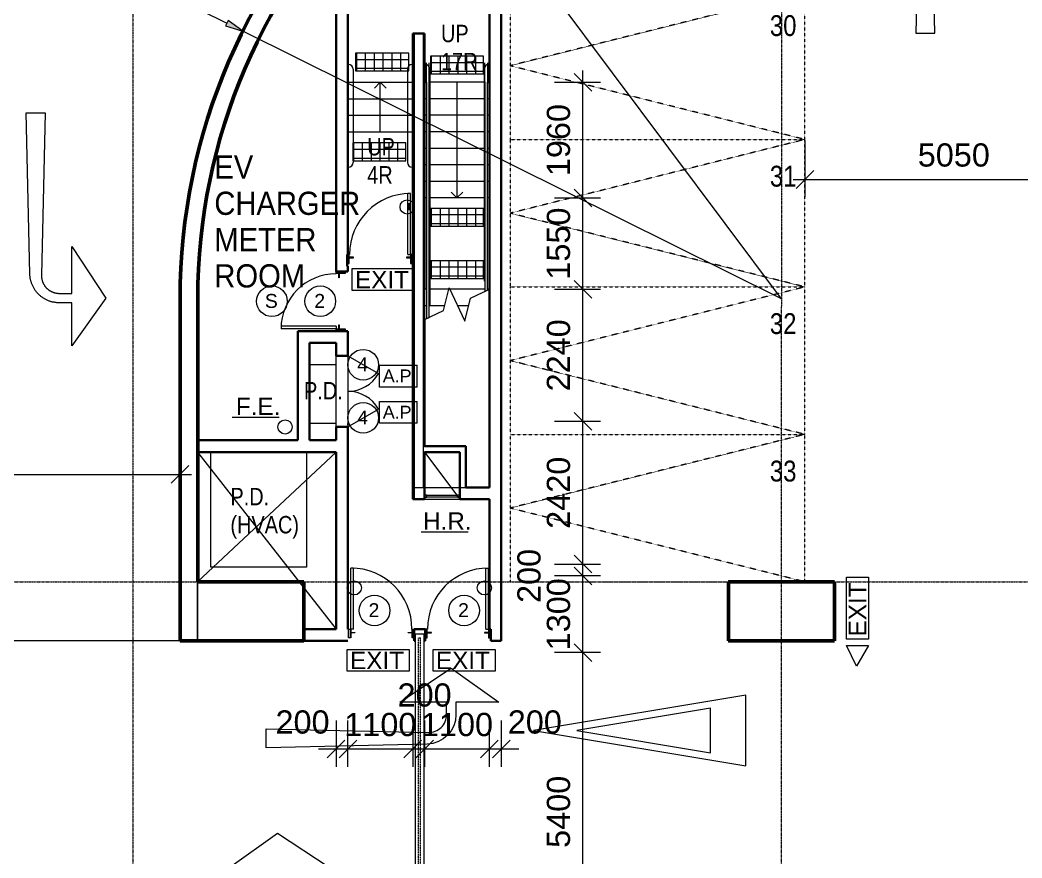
# Model space of a CAD drawing. Header units: millimetres. Extents: x -1578195 to 622687, y -255792 to 391308.
# Drawn here: x 45441 to 62432, y 158774 to 172981 of the extents above; entities that cross this region are included whole.
import ezdxf

# ---------------------------------------------------------------- set-up
doc = ezdxf.new("R2010")
doc.units = ezdxf.units.MM
for name, pattern in [('Dash', [6, 3, -3]), ('Grid Line', [21, 12, -3, 3, -3]), ('Overhead', [1.8, 1.2, -0.6])]:
    doc.linetypes.add(name, pattern=pattern)
for name, color, linetype, lineweight in [('0-1', 7, 'Continuous', 5), ('0-2', 7, 'Continuous', 18), ('A-ANNO-DIMS', 7, 'Continuous', 9), ('A-ANNO-NOTE', 7, 'Continuous', 5), ('A-ANNO-NOTE-1', 7, 'Continuous', 20), ('A-DETL', 102, 'Continuous', 5), ('A-DETL-GENF', 7, 'Continuous', 5), ('A-DOOR', 7, 'Continuous', 5), ('A-DOOR-1', 7, 'Continuous', 9), ('A-DOOR-2', 7, 'Dash', 5), ('A-DOOR-FRAM', 7, 'Continuous', 5), ('A-FLOR', 7, 'Continuous', 18), ('A-FLOR-HRAL', 7, 'Continuous', 5), ('A-GLAZ', 7, 'Continuous', 5), ('A-GLAZ-1', 7, 'Continuous', 18), ('A-WALL-3', 7, 'Continuous', 13), ('A-WALL-4', 7, 'Continuous', 35), ('A-WALL-7', 7, 'Continuous', 5), ('C-PRKG-1', 7, 'Dash', 5), ('G-ANNO-TEXT', 7, 'Continuous', 5), ('I-WALL-5', 7, 'Continuous', 30), ('I-WALL-6', 7, 'Continuous', 18), ('OAP280_C', 210, 'Continuous', 50), ('OAP280_W', 210, 'Continuous', 50), ('Q-SPCQ', 7, 'Continuous', 5), ('Q-SPCQ-HDLN', 7, 'Overhead', 5), ('S-COLS-3', 7, 'Continuous', 35), ('S-COLS-4', 7, 'Continuous', 13), ('S-GRID-1', 7, 'Grid Line', 5), ('S-STRS', 7, 'Continuous', 5), ('S-STRS-2', 7, 'Overhead', 5), ('S-STRS-MBND', 7, 'Continuous', 5)]:
    doc.layers.add(name, color=color, linetype=linetype, lineweight=lineweight)
doc.styles.add('Arial', font='arial.ttf', dxfattribs={"height": 393.413174})
doc.styles.add('Arial Narrow', font='ARIALN.TTF', dxfattribs={"height": 353.981763})
doc.styles.add('Arial Narrow_1', font='ARIALN.TTF', dxfattribs={"height": 294.984802})
doc.styles.add('Arial_1', font='arial.ttf', dxfattribs={"height": 1.475299})
doc.styles.add('Arial_3', font='arial.ttf', dxfattribs={"height": 590.11976})
doc.styles.add('Arial_5', font='arial.ttf', dxfattribs={"height": 1.081886})
doc.styles.add('Arial_7', font='arial.ttf', dxfattribs={"width": 0.9, "height": 393.413174})
doc.styles.add('Arial_9', font='arial.ttf', dxfattribs={"height": 1.18024})

# ---------------------------------------------------------------- blocks, each defined once
blk = doc.blocks.new('ARC_ANN_HR_HOSE-REEL - ARC_ANN_HR_HOSE-REEL-881492-B1_F PLAN _2 OF 2_')
at = {"layer": 'A-ANNO-NOTE-1'}
blk.add_line((-1.804, 0), (2.187, 0), dxfattribs=at)
at = {"layer": 'A-ANNO-NOTE', "insert": (0.406, 1.662), "char_height": 1.4753, "width": 4.896, "attachment_point": 2, "line_spacing_factor": 0.938532, "style": 'Arial_1'}
blk.add_mtext('H.R.', dxfattribs=at)
blk = doc.blocks.new('ARC_ANN_EXIT - ARC_ANN_EXIT-878429-B1_F PLAN _2 OF 2_')
at = {"layer": 'A-ANNO-NOTE'}
for p, q in [((-2.124, 0), (-2.124, 1.862)), ((-2.124, 1.862), (3.134, 1.862)), ((3.134, 1.862), (3.134, 0)), ((3.134, 0), (-2.124, 0))]:
    blk.add_line(p, q, dxfattribs=at)
at = {"layer": 'A-ANNO-NOTE', "insert": (0.406, 1.662), "char_height": 1.4753, "width": 5.454, "attachment_point": 2, "line_spacing_factor": 0.938532, "style": 'Arial_1'}
blk.add_mtext('EXIT', dxfattribs=at)
blk = doc.blocks.new('ARC_ANN_ACCESS PANEL - AP-910189-B1_F PLAN _2 OF 2_')
at = {"layer": 'A-ANNO-NOTE'}
for p, q in [((-1.593, -0.916), (-1.593, 0.946)), ((-1.593, 0.946), (1.606, 0.946)), ((1.606, -0.916), (1.606, 0.946)), ((1.606, -0.916), (-1.593, -0.916))]:
    blk.add_line(p, q, dxfattribs=at)
at = {"layer": 'A-ANNO-NOTE', "insert": (0.12, 0.57), "char_height": 1.0819, "width": 3.40549, "attachment_point": 2, "line_spacing_factor": 0.938532, "style": 'Arial_5'}
blk.add_mtext('A.P.', dxfattribs=at)
blk = doc.blocks.new('ARC_ANN_FIRE-RATING_four_ - none-909737-B1_F PLAN _2 OF 2_')
at = {"layer": 'A-ANNO-NOTE'}
blk.add_circle((0, 0), 1.3, dxfattribs=at)
at = {"layer": 'A-ANNO-NOTE', "insert": (-0.05, 0.62), "char_height": 1.18, "width": 1.0944, "attachment_point": 2, "line_spacing_factor": 0.938532, "style": 'Arial_9'}
blk.add_mtext('4', dxfattribs=at)
blk = doc.blocks.new('ARC_ANN_FIRE-RATING_two_ - top left-911400-B1_F PLAN _2 OF 2_')
at = {"layer": 'A-ANNO-NOTE'}
for centre, radius in [((-1.718, 1.92), 0.6), ((0, 0), 1.3)]:
    blk.add_circle(centre, radius, dxfattribs=at)
at = {"layer": 'A-ANNO-NOTE', "insert": (-0.05, 0.62), "char_height": 1.18, "width": 1.0944, "attachment_point": 2, "line_spacing_factor": 0.938532, "style": 'Arial_9'}
blk.add_mtext('2', dxfattribs=at)
blk = doc.blocks.new('ARC_ANN_FIRE-RATING_two_ - top right-911182-B1_F PLAN _2 OF 2_')
at = {"layer": 'A-ANNO-NOTE'}
for centre, radius in [((1.718, 1.92), 0.6), ((0, 0), 1.3)]:
    blk.add_circle(centre, radius, dxfattribs=at)
at = {"layer": 'A-ANNO-NOTE', "insert": (-0.05, 0.62), "char_height": 1.18, "width": 1.0944, "attachment_point": 2, "line_spacing_factor": 0.938532, "style": 'Arial_9'}
blk.add_mtext('2', dxfattribs=at)
blk = doc.blocks.new('ARC_ANN_FIRE-RATING_two_ - none-909955-B1_F PLAN _2 OF 2_')
at = {"layer": 'A-ANNO-NOTE'}
blk.add_circle((0, 0), 1.3, dxfattribs=at)
at = {"layer": 'A-ANNO-NOTE', "insert": (-0.05, 0.62), "char_height": 1.18, "width": 1.0944, "attachment_point": 2, "line_spacing_factor": 0.938532, "style": 'Arial_9'}
blk.add_mtext('2', dxfattribs=at)
blk = doc.blocks.new('ARC_ANN_FE_FIRE-EXTINGUISHER - 4-883778-B1_F PLAN _2 OF 2_')
at = {"layer": 'A-ANNO-NOTE'}
blk.add_circle((2.685, -0.821), 0.6, dxfattribs=at)
at = {"layer": 'A-ANNO-NOTE-1'}
blk.add_line((-1.804, 0), (2.187, 0), dxfattribs=at)
at = {"layer": 'A-ANNO-NOTE', "insert": (0.406, 1.662), "char_height": 1.4753, "width": 4.5, "attachment_point": 2, "line_spacing_factor": 0.938532, "style": 'Arial_1'}
blk.add_mtext('F.E.', dxfattribs=at)
blk = doc.blocks.new('ARC_ANN_SMOKE SEAL_HOLD OPEN DOOR_ - none-5827350-B1_F PLAN _2 OF 2_')
at = {"layer": 'A-ANNO-NOTE'}
blk.add_circle((0, 0), 1.3, dxfattribs=at)
at = {"layer": 'A-ANNO-NOTE', "insert": (-0.05, 0.62), "char_height": 1.18, "width": 1.3104, "attachment_point": 2, "line_spacing_factor": 0.938532, "style": 'Arial_9'}
blk.add_mtext('S', dxfattribs=at)
blk = doc.blocks.new('ARC_ANN_FIRE-RATING_two_ - vision panel only-925927-B1_F PLAN _2 OF 2_')
at = {"layer": 'A-ANNO-NOTE'}
blk.add_circle((1.718, 1.92), 0.6, dxfattribs=at)
blk = doc.blocks.new('ARC_PAR_Car - Car_2500x5000mm-V27-B1_F PLAN _2 OF 2_')
at = {"layer": 'C-PRKG-1'}
for p, q in [((0, 0), (0, -5000)), ((0, -5000), (1250, 0)), ((2500, 0), (0, 0)), ((2500, -5000), (1250, 0)), ((2500, -3575), (2500, -5000)), ((0, -5000), (2500, -5000))]:
    blk.add_line(p, q, dxfattribs=at)
blk = doc.blocks.new('ARC_PAR_Car - Car_2500x5000mm-V8-B1_F PLAN _2 OF 2_')
at = {"layer": 'C-PRKG-1'}
for p, q in [((0, 0), (0, -5000)), ((0, -5000), (1250, 0)), ((2500, 0), (0, 0)), ((2500, -5000), (1250, 0)), ((2500, 0), (2500, -5000)), ((0, -5000), (2500, -5000))]:
    blk.add_line(p, q, dxfattribs=at)
blk = doc.blocks.new('ARC_PAR_Car - Car_2500x5000mm-V28-B1_F PLAN _2 OF 2_')
at = {"layer": 'C-PRKG-1'}
for p, q in [((0, 0), (0, -3700)), ((0, -5000), (1250, 0)), ((2500, 0), (0, 0)), ((2500, -5000), (1250, 0)), ((2500, 0), (2500, -5000)), ((0, -5000), (2500, -5000))]:
    blk.add_line(p, q, dxfattribs=at)
blk = doc.blocks.new('ARC_DOOR_M40_SINGLE_METAL - 900x2100mm-33263898-B1_F PLAN _2 OF 2_')
at = {"layer": 'A-DOOR'}
for p, q in [((473, 1134), (517, 1134)), ((473, 100), (473, 1134)), ((517, 100), (517, 1134)), ((473, 100), (517, 100))]:
    blk.add_line(p, q, dxfattribs=at)
at = {"layer": 'A-DOOR-FRAM'}
for p, q in [((-520, 100), (-557, 100)), ((-527, -52), (-527, 100)), ((-520, 40), (-520, 100)), ((-450, 40), (-520, 40)), ((-520, -52), (-520, 33)), ((-520, 33), (-450, 33)), ((-450, 33), (-450, 40)), ((520, 40), (450, 40)), ((450, 40), (450, 33)), ((450, 33), (520, 33)), ((534, 100), (520, 100)), ((520, 100), (520, 40)), ((520, 33), (520, -52)), ((527, -52), (527, 100)), ((-557, -52), (-520, -52)), ((520, -52), (557, -52))]:
    blk.add_line(p, q, dxfattribs=at)
blk.add_arc((517, 100), 1034, 90, 180, dxfattribs=at)
blk = doc.blocks.new('ARC_TFP_FS_HR Cabinet_Side open - FS_HR_SIDE-7615963-B1_F PLAN _2 OF 2_')
at = {"layer": 'Q-SPCQ'}
blk.add_line((-300, 800), (300, 0), dxfattribs=at)
blk = doc.blocks.new('ARC_WIN_SPECIAL EQUIPMENT - 600w X 900h-28601952-B1_F PLAN _2 OF 2_')
at = {"layer": 'A-GLAZ'}
blk.add_line((260, 30), (-260, 30), dxfattribs=at)
at = {"layer": 'A-GLAZ-1'}
for p, q in [((-260, 65), (-300, 65)), ((-300, 30), (-260, 30)), ((295, 100), (-295, 100)), ((-295, 100), (-295, 65)), ((-295, 65), (295, 65)), ((-260, 30), (-260, 65)), ((300, 65), (260, 65)), ((260, 65), (260, 30)), ((260, 30), (300, 30)), ((295, 65), (295, 100))]:
    blk.add_line(p, q, dxfattribs=at)
blk = doc.blocks.new('ARC_DOOR_M41_SINGLE_METAL_WITH_VP - 900x2100mm-V33-B1_F PLAN _2 OF 2_')
at = {"layer": 'A-DOOR-1'}
for p, q in [((495, 947), (473, 947)), ((495, 867), (473, 867)), ((476, 857), (476, 957)), ((514, 957), (476, 957)), ((514, 857), (476, 857)), ((495, 857), (495, 957)), ((504, 857), (504, 957)), ((517, 947), (504, 947)), ((517, 867), (504, 867)), ((514, 857), (514, 957)), ((-520, 100), (-543, 100)), ((-520, 53), (-520, 100)), ((-450, 53), (-520, 53)), ((-520, -52), (-520, 46)), ((-520, 46), (-450, 46)), ((-450, 46), (-450, 53)), ((520, 53), (450, 53)), ((450, 53), (450, 46)), ((450, 46), (520, 46)), ((557, 100), (520, 100)), ((520, 100), (520, 53)), ((520, 46), (520, -52)), ((-557, -52), (-520, -52)), ((520, -52), (557, -52))]:
    blk.add_line(p, q, dxfattribs=at)
at = {"layer": 'A-DOOR-FRAM'}
for p, q in [((473, 100), (473, 1134)), ((517, 1134), (473, 1134)), ((517, 100), (517, 1134)), ((-527, 100), (-527, -52)), ((473, 100), (517, 100)), ((527, -52), (527, 100))]:
    blk.add_line(p, q, dxfattribs=at)
blk.add_arc((517, 100), 1034, 90, 180, dxfattribs=at)
blk = doc.blocks.new('ARC_ACCESS_PANEL_SINGLE_TIMBER_TYPE11 - 600w x 2000h-35829374-B1_F PLAN _2 OF 2_')
at = {"layer": 'A-DOOR'}
blk.add_line((425, -75), (125, -595), dxfattribs=at)
blk.add_arc((425, -75), 600, 180, 240, dxfattribs=at)
at = {"layer": 'A-DOOR-2'}
blk.add_line((417, -75), (373, -75), dxfattribs=at)
blk = doc.blocks.new('ARC_ACCESS_PANEL_SINGLE_TIMBER_TYPE11 - 600w x 2000h-35829375-B1_F PLAN _2 OF 2_')
at = {"layer": 'A-DOOR'}
blk.add_line((425, 75), (125, 595), dxfattribs=at)
blk.add_arc((425, 75), 600, 120, 180, dxfattribs=at)
at = {"layer": 'A-DOOR-2'}
blk.add_line((417, 75), (373, 75), dxfattribs=at)
blk = doc.blocks.new('ARC_DOOR_M40_SINGLE_METAL - 800x2100mm-33263917-B1_F PLAN _2 OF 2_')
at = {"layer": 'A-DOOR'}
for p, q in [((423, -100), (467, -100)), ((423, -100), (423, -1034)), ((467, -100), (467, -1034)), ((423, -1034), (467, -1034))]:
    blk.add_line(p, q, dxfattribs=at)
at = {"layer": 'A-DOOR-FRAM'}
for p, q in [((-507, 52), (-470, 52)), ((-477, 52), (-477, -100)), ((-470, 52), (-470, -46)), ((470, 52), (507, 52)), ((470, -46), (470, 52)), ((477, 52), (477, -100)), ((-470, -100), (-507, -100)), ((-470, -46), (-400, -46)), ((-470, -53), (-470, -100)), ((-400, -53), (-470, -53)), ((-400, -46), (-400, -53)), ((400, -46), (470, -46)), ((400, -53), (400, -46)), ((470, -53), (400, -53)), ((470, -100), (470, -53)), ((507, -100), (470, -100))]:
    blk.add_line(p, q, dxfattribs=at)
blk.add_arc((467, -100), 934, 180, 270, dxfattribs=at)
blk = doc.blocks.new('ARC_DOOR_M40_SINGLE_METAL - 900x2100mm-V36-B1_F PLAN _2 OF 2_')
at = {"layer": 'A-DOOR'}
for p, q in [((473, -100), (517, -100)), ((473, -100), (473, -1134)), ((517, -100), (517, -1134)), ((473, -1134), (517, -1134))]:
    blk.add_line(p, q, dxfattribs=at)
at = {"layer": 'A-DOOR-FRAM'}
for p, q in [((-557, 52), (-520, 52)), ((-527, 52), (-527, -100)), ((-520, 52), (-520, -33)), ((520, 52), (557, 52)), ((520, -33), (520, 52)), ((527, 52), (527, -100)), ((557, 52), (557, -100)), ((-520, -100), (-557, -100)), ((-520, -33), (-450, -33)), ((-520, -40), (-520, -100)), ((-450, -40), (-520, -40)), ((-450, -33), (-450, -40)), ((450, -33), (520, -33)), ((450, -40), (450, -33)), ((520, -40), (450, -40)), ((520, -100), (520, -40)), ((557, -100), (520, -100))]:
    blk.add_line(p, q, dxfattribs=at)
blk.add_arc((517, -100), 1034, 180, 270, dxfattribs=at)
blk = doc.blocks.new('ARC_FS_FIRE SHUTTER LATERAL SINGLE  - ARC_FS_FIRE SHUTTER LATERAL SINGLE -34849142-B1_F PLAN _2 OF 2_')
at = {"layer": 'Q-SPCQ'}
for p, q in [((-7150, 800), (-7150, -150)), ((-6050, 800), (-7150, 800)), ((-7140, 790), (-7140, -140)), ((-6060, 790), (-7140, 790)), ((-6060, -140), (-6060, 790)), ((-6050, -150), (-6050, 800)), ((-6750, -25), (-6750, 575)), ((-6450, 275), (-7050, 275)), ((-6210, 200), (-6210, 0)), ((-6110, 100), (-6310, 100)), ((120, 75), (-6050, 75)), ((120, 75), (120, -75)), ((-7150, -150), (-6050, -150)), ((-7140, -140), (-6060, -140)), ((120, -75), (-6050, -75))]:
    blk.add_line(p, q, dxfattribs=at)
for centre, radius in [((-6750, 275), 300), ((-6210, 100), 100)]:
    blk.add_circle(centre, radius, dxfattribs=at)
at = {"layer": 'Q-SPCQ-HDLN'}
for p, q in [((-7005, 275), (-7045, 275)), ((-6050, 20), (-6750, 20)), ((-6050, 20), (-6050, -20)), ((50, 20), (-6050, 20)), ((50, 20), (50, -20)), ((-6050, -20), (-6750, -20)), ((-6050, -20), (50, -20))]:
    blk.add_line(p, q, dxfattribs=at)
for radius in [295, 255]:
    blk.add_arc((-6750, 275), radius, 180, 270, dxfattribs=at)
blk = doc.blocks.new('Railing - 40mm Handrail-31430165-B1_F PLAN _2 OF 2_')
at = {"layer": 'A-FLOR-HRAL'}
for p, q in [((-20, 300), (-20, 0)), ((20, 0), (20, 300)), ((-19, 0), (-20, 0))]:
    blk.add_line(p, q, dxfattribs=at)
at = {"layer": 'A-FLOR-HRAL', "flags": 128}
for points in [[(-20, 343), (-20, 343), (-20, 343), (-20, 343), (-20, 343), (-20, 342), (-20, 342), (-20, 341), (-20, 341), (-20, 340), (-20, 340), (-20, 339), (-20, 338), (-20, 337), (-20, 337), (-20, 336), (-20, 335), (-20, 334), (-20, 332), (-20, 331), (-20, 330), (-20, 329), (-20, 327), (-20, 326), (-20, 325), (-20, 323), (-20, 322), (-20, 320), (-20, 319), (-20, 317), (-20, 316), (-20, 314), (-20, 312), (-20, 311), (-20, 309), (-20, 307), (-20, 306), (-20, 304), (-20, 302), (-20, 300), (-20, 300)], [(20, 300), (20, 302), (20, 303), (20, 305), (20, 307), (20, 309), (20, 310), (20, 312), (20, 314), (20, 315), (20, 317), (20, 318), (20, 320), (20, 321), (20, 323), (20, 324), (20, 326), (20, 327), (20, 328), (20, 330), (20, 331), (20, 332), (20, 333), (20, 334), (20, 335), (20, 336), (20, 337), (20, 338), (20, 339), (20, 340), (20, 340), (20, 341), (20, 341), (20, 342), (20, 342), (20, 342), (20, 343), (20, 343), (20, 343), (20, 343)]]:
    blk.add_lwpolyline(points, dxfattribs=at)
blk = doc.blocks.new('Railing - 40mm Handrail-31421132-B1_F PLAN _2 OF 2_')
at = {"layer": 'A-FLOR-HRAL'}
for p, q in [((-20, 0), (-19, 0)), ((-20, 0), (-20, -300)), ((20, -300), (20, 0))]:
    blk.add_line(p, q, dxfattribs=at)
at = {"layer": 'A-FLOR-HRAL', "flags": 128}
for points in [[(-20, -300), (-20, -302), (-20, -303), (-20, -305), (-20, -307), (-20, -309), (-20, -310), (-20, -312), (-20, -314), (-20, -315), (-20, -317), (-20, -318), (-20, -320), (-20, -321), (-20, -323), (-20, -324), (-20, -326), (-20, -327), (-20, -328), (-20, -330), (-20, -331), (-20, -332), (-20, -333), (-20, -334), (-20, -335), (-20, -336), (-20, -337), (-20, -338), (-20, -339), (-20, -340), (-20, -340), (-20, -341), (-20, -341), (-20, -342), (-20, -342), (-20, -342), (-20, -343), (-20, -343), (-20, -343), (-20, -343)], [(20, -343), (20, -343), (20, -343), (20, -343), (20, -343), (20, -342), (20, -342), (20, -341), (20, -341), (20, -340), (20, -340), (20, -339), (20, -338), (20, -337), (20, -337), (20, -336), (20, -335), (20, -334), (20, -332), (20, -331), (20, -330), (20, -329), (20, -327), (20, -326), (20, -325), (20, -323), (20, -322), (20, -320), (20, -319), (20, -317), (20, -316), (20, -314), (20, -312), (20, -311), (20, -309), (20, -307), (20, -306), (20, -304), (20, -302), (20, -300), (20, -300)]]:
    blk.add_lwpolyline(points, dxfattribs=at)
blk = doc.blocks.new('Railing - Railing-31368859-B1_F PLAN _2 OF 2_')
at = {"layer": 'A-FLOR-HRAL'}
for p, q in [((52337, 171926), (52341, 171926)), ((52337, 169966), (52337, 171926)), ((52369, 171926), (52377, 171926)), ((52377, 169966), (52377, 171926)), ((53324, 171926), (53331, 171926)), ((53324, 171926), (53324, 169966)), ((53359, 171926), (53364, 171926)), ((53364, 171926), (53364, 169966)), ((52337, 168696), (52337, 169966)), ((52377, 168696), (52377, 169966)), ((53324, 169966), (53324, 168696)), ((53364, 169966), (53364, 168696)), ((52337, 167920), (52337, 168696)), ((52377, 167939), (52377, 168696)), ((53324, 168696), (53324, 168381)), ((53364, 168696), (53364, 168399)), ((53324, 168381), (53364, 168399)), ((52337, 167920), (52377, 167939))]:
    blk.add_line(p, q, dxfattribs=at)
at = {"extrusion": (0, 0, -1), "zscale": -1, "rotation": 180}
blk.add_blockref('Railing - 40mm Handrail-31421132-B1_F PLAN _2 OF 2_', (-52355, 171914), dxfattribs=at)
at = {"extrusion": (0, 0, -1), "zscale": -1}
blk.add_blockref('Railing - 40mm Handrail-31430165-B1_F PLAN _2 OF 2_', (-53345, 171914), dxfattribs=at)
blk = doc.blocks.new('Dims-B1-FPLAN_2OF2__dwg__Oblique-5772980-B1_F PLAN _2 OF 2_')
at = {"layer": 'A-ANNO-DIMS'}
blk.add_line((-0.5, -0.5), (0.5, 0.5), dxfattribs=at)
blk = doc.blocks.new('ARC_ANN_EXIT_DIRECTIONAL_ - DIRECTION_L-5868670-B2_F PLAN _1 OF 2_')
at = {"layer": 'A-ANNO-NOTE'}
for p, q in [((-4.409, 1.02), (-2.641, 1.862)), ((-2.641, 1.862), (-2.641, 0)), ((-2.124, 0), (-2.124, 1.862)), ((-2.124, 1.862), (3.134, 1.862)), ((3.134, 1.862), (3.134, 0)), ((-2.641, 0), (-4.409, 1.02)), ((3.134, 0), (-2.124, 0))]:
    blk.add_line(p, q, dxfattribs=at)
at = {"layer": 'A-ANNO-NOTE', "insert": (0.406, 1.662), "char_height": 1.4753, "width": 5.454, "attachment_point": 2, "line_spacing_factor": 0.938532, "style": 'Arial_3'}
blk.add_mtext('EXIT', dxfattribs=at)

msp = doc.modelspace()

# ---------------------------------------------------------------- hatches: boundary and pattern name
at = {"layer": 'A-ANNO-DIMS'}
msp.add_hatch(color=256, dxfattribs=at).paths.add_polyline_path([(49216.7, 172794.5), (48970.3, 172972.8), (48925.8, 172883.2)], flags=0)
at = {"layer": 'A-DETL-GENF'}
h = msp.add_hatch(dxfattribs=at)
h.set_pattern_fill('FP_47', color=256, style=0, pattern_type=2)
h.set_pattern_definition([(270, (-67800.37, 193913.29), (150, 9e-15), []), (0, (-67800.37, 193913.29), (0, 150), [])])
h.paths.add_polyline_path([(51260.2, 172118.5), (52031.8, 172118.5), (52031.8, 172418.5), (51131.8, 172418.5), (51131.8, 172118.5)], flags=0)
h = msp.add_hatch(dxfattribs=at)
h.set_pattern_fill('FP_49', color=256, style=0, pattern_type=2)
h.set_pattern_definition([(270, (-66529.74, 193862.91), (150, 9e-15), []), (0, (-66529.74, 193862.91), (0, 150), [])])
h.paths.add_polyline_path([(52564.4, 172068.1), (53302.5, 172068.1), (53302.5, 172368.1), (52402.5, 172368.1), (52402.5, 172068.1)], flags=0)
h = msp.add_hatch(dxfattribs=at)
h.set_pattern_fill('FP_48', color=256, style=0, pattern_type=2)
h.set_pattern_definition([(270, (-67849.62, 192391.49), (150, 9e-15), []), (0, (-67849.62, 192391.49), (0, 150), [])])
h.paths.add_polyline_path([(51082.6, 170596.7), (51982.6, 170596.7), (51982.6, 170896.7), (51082.6, 170896.7)], flags=0)
h = msp.add_hatch(dxfattribs=at)
h.set_pattern_fill('FP_50', color=256, style=0, pattern_type=2)
h.set_pattern_definition([(270, (-66529.74, 191282.91), (150, 9e-15), []), (0, (-66529.74, 191282.91), (0, 150), [])])
h.paths.add_polyline_path([(52402.5, 169488.1), (53302.5, 169488.1), (53302.5, 169788.1), (52402.5, 169788.1)], flags=0)
h = msp.add_hatch(dxfattribs=at)
h.set_pattern_fill('FP_51', color=256, style=0, pattern_type=2)
h.set_pattern_definition([(270, (-66529.74, 190394.8), (150, 9e-15), []), (0, (-66529.74, 190394.8), (0, 150), [])])
h.paths.add_polyline_path([(52402.5, 168600), (53302.5, 168600), (53302.5, 168900), (52402.5, 168900)], flags=0)

# ---------------------------------------------------------------- linework, layer by layer
at = {"layer": 'A-ANNO-DIMS'}
for p, q in [((58351.4, 168256), (47152.9, 183232.2)), ((47029.6, 173881.2), (48948, 172928)), ((48970.3, 172972.8), (48925.8, 172883.2)), ((49216.7, 172794.5), (48970.3, 172972.8)), ((48925.8, 172883.2), (49216.7, 172794.5)), ((58351.3, 168255.9), (49216.7, 172794.5)), ((54987.1, 156655.9), (54987.1, 172125.9)), ((54506.1, 171925.9), (55287.1, 171925.9)), ((58751.3, 170936.8), (58751.3, 169977.4)), ((58551.3, 170277.4), (64001.3, 170277.4)), ((48151.3, 163475), (48151.3, 165577.1)), ((39451.2, 165277.1), (48351.3, 165277.1)), ((50801.2, 161101.9), (50801.2, 160321)), ((53601.2, 161101.9), (53601.2, 160320.9)), ((53901.2, 160620.9), (50501.2, 160620.9))]:
    msp.add_line(p, q, dxfattribs=at)
at = {"layer": 'A-ANNO-DIMS', "flags": 128}
for points in [[(54506.1, 169965.9), (55287.1, 169965.9)], [(54506.1, 168415.9), (55287.1, 168415.9)], [(55287.1, 166175.9), (54506.1, 166175.9)], [(54506.1, 163755.9), (55287.1, 163755.9)], [(55287.1, 163555.9), (54506.1, 163555.9)], [(55287.1, 162255.9), (54506.1, 162255.9)], [(51001.2, 160320.9), (51001.2, 161101.9)], [(52101.2, 161101.9), (52101.2, 160320.9)], [(52301.2, 161101.9), (52301.2, 160320.9)], [(53401.2, 160320.9), (53401.2, 161101.9)], [(51301.2, 160620.9), (50701.2, 160620.9)], [(52401.2, 160620.9), (51801.2, 160620.9)]]:
    msp.add_lwpolyline(points, dxfattribs=at)
at = {"layer": 'A-DETL'}
for p, q in [((52031.8, 172418.5), (51131.8, 172418.5)), ((51131.8, 172418.5), (51131.8, 172118.5)), ((52031.8, 172118.5), (52031.8, 172418.5)), ((53302.5, 172368.1), (52402.5, 172368.1)), ((52402.5, 172368.1), (52402.5, 172068.1)), ((53302.5, 172068.1), (53302.5, 172368.1)), ((51090.4, 172146.2), (51090.4, 170566.2)), ((51131.8, 172118.5), (52031.8, 172118.5)), ((52010.4, 172146.2), (52010.4, 170566.2)), ((52390.4, 172146.2), (52390.4, 168136.2)), ((53310.4, 172146.2), (53310.4, 168556.2)), ((52402.5, 172068.1), (53302.5, 172068.1)), ((51550.4, 171926.2), (51451.4, 171827.2)), ((51550.4, 171086.2), (51550.4, 171926.2)), ((51550.4, 171926.2), (51649.4, 171827.2)), ((52850.4, 171926.2), (52850.4, 169966.2)), ((45545.8, 171406.7), (45865.8, 171406.7)), ((45607.2, 168675.5), (45545.8, 171406.7)), ((45865.8, 171406.7), (45805.3, 168653.4)), ((51982.6, 170896.7), (51082.6, 170896.7)), ((51082.6, 170896.7), (51082.6, 170596.7)), ((51982.6, 170596.7), (51982.6, 170896.7)), ((51082.6, 170596.7), (51982.6, 170596.7)), ((52850.4, 169966.2), (52751.4, 170065.2)), ((52850.4, 169966.2), (52949.4, 170065.2)), ((53302.5, 169788.1), (52402.5, 169788.1)), ((52402.5, 169788.1), (52402.5, 169488.1)), ((53302.5, 169488.1), (53302.5, 169788.1)), ((52402.5, 169488.1), (53302.5, 169488.1)), ((46318.9, 168346.8), (46318.9, 169139.2)), ((46318.9, 169139.2), (46894.1, 168267)), ((53302.5, 168900), (52402.5, 168900)), ((52402.5, 168900), (52402.5, 168600)), ((53302.5, 168600), (53302.5, 168900)), ((45607.6, 168664.5), (45607.2, 168675.5)), ((45608.2, 168653.5), (45607.6, 168664.5)), ((45609.1, 168642.3), (45608.2, 168653.5)), ((45610.2, 168631.1), (45609.1, 168642.3)), ((45611.6, 168619.9), (45610.2, 168631.1)), ((45613.2, 168608.6), (45611.6, 168619.9)), ((45615.2, 168597.2), (45613.2, 168608.6)), ((45617.4, 168585.8), (45615.2, 168597.2)), ((45619.9, 168574.4), (45617.4, 168585.8)), ((45622.6, 168562.9), (45619.9, 168574.4)), ((45625.7, 168551.5), (45622.6, 168562.9)), ((45629.1, 168540.1), (45625.7, 168551.5)), ((45805.3, 168653.4), (45805.2, 168646.1)), ((45805.2, 168646.1), (45805.3, 168638.8)), ((45805.3, 168638.8), (45805.6, 168631.5)), ((45805.6, 168631.5), (45806.1, 168624.1)), ((45806.1, 168624.1), (45806.7, 168616.7)), ((45806.7, 168616.7), (45807.6, 168609.3)), ((45807.6, 168609.3), (45808.6, 168601.9)), ((45808.6, 168601.9), (45809.8, 168594.6)), ((45809.8, 168594.6), (45811.2, 168587.2)), ((45811.2, 168587.2), (45812.8, 168579.8)), ((45812.8, 168579.8), (45814.6, 168572.5)), ((45814.6, 168572.5), (45816.5, 168565.2)), ((45816.5, 168565.2), (45818.7, 168558)), ((45818.7, 168558), (45821, 168550.8)), ((45821, 168550.8), (45823.5, 168543.7)), ((52402.5, 168600), (53302.5, 168600)), ((45632.7, 168528.6), (45629.1, 168540.1)), ((45636.7, 168517.2), (45632.7, 168528.6)), ((45640.9, 168505.9), (45636.7, 168517.2)), ((45645.5, 168494.5), (45640.9, 168505.9)), ((45650.3, 168483.3), (45645.5, 168494.5)), ((45655.5, 168472.1), (45650.3, 168483.3)), ((45660.9, 168461), (45655.5, 168472.1)), ((45666.7, 168450), (45660.9, 168461)), ((45672.7, 168439.1), (45666.7, 168450)), ((45679.1, 168428.3), (45672.7, 168439.1)), ((45685.7, 168417.6), (45679.1, 168428.3)), ((45692.6, 168407.1), (45685.7, 168417.6)), ((45699.8, 168396.7), (45692.6, 168407.1)), ((45707.3, 168386.5), (45699.8, 168396.7)), ((45715, 168376.4), (45707.3, 168386.5)), ((45823.5, 168543.7), (45826.2, 168536.6)), ((45826.2, 168536.6), (45829.1, 168529.6)), ((45829.1, 168529.6), (45832.1, 168522.7)), ((45832.1, 168522.7), (45835.3, 168515.8)), ((45835.3, 168515.8), (45838.7, 168509.1)), ((45838.7, 168509.1), (45842.3, 168502.4)), ((45842.3, 168502.4), (45846, 168495.8)), ((45846, 168495.8), (45849.8, 168489.4)), ((45849.8, 168489.4), (45853.8, 168483.1)), ((45853.8, 168483.1), (45858, 168476.8)), ((45858, 168476.8), (45862.3, 168470.8)), ((45862.3, 168470.8), (45866.7, 168464.8)), ((45866.7, 168464.8), (45871.3, 168458.9)), ((45871.3, 168458.9), (45876, 168453.2)), ((45876, 168453.2), (45880.8, 168447.7)), ((45880.8, 168447.7), (45885.7, 168442.3)), ((45885.7, 168442.3), (45890.8, 168437)), ((45890.8, 168437), (45895.9, 168431.8)), ((45895.9, 168431.8), (45901.2, 168426.8)), ((45901.2, 168426.8), (45906.7, 168421.9)), ((45906.7, 168421.9), (45912.3, 168417.1)), ((45912.3, 168417.1), (45918, 168412.4)), ((45918, 168412.4), (45923.9, 168407.8)), ((45923.9, 168407.8), (45929.9, 168403.4)), ((45929.9, 168403.4), (45936, 168399.1)), ((45936, 168399.1), (45942.3, 168394.9)), ((45942.3, 168394.9), (45948.6, 168390.9)), ((45948.6, 168390.9), (45955.1, 168387.1)), ((45955.1, 168387.1), (45961.7, 168383.4)), ((45961.7, 168383.4), (45968.4, 168379.8)), ((45968.4, 168379.8), (45975.1, 168376.5)), ((45723, 168366.6), (45715, 168376.4)), ((45731.3, 168356.9), (45723, 168366.6)), ((45739.8, 168347.5), (45731.3, 168356.9)), ((45748.6, 168338.2), (45739.8, 168347.5)), ((45757.6, 168329.2), (45748.6, 168338.2)), ((45766.8, 168320.4), (45757.6, 168329.2)), ((45776.2, 168311.9), (45766.8, 168320.4)), ((45785.9, 168303.6), (45776.2, 168311.9)), ((45795.7, 168295.5), (45785.9, 168303.6)), ((45805.7, 168287.8), (45795.7, 168295.5)), ((45816, 168280.2), (45805.7, 168287.8)), ((45826.3, 168273), (45816, 168280.2)), ((45836.9, 168266.1), (45826.3, 168273)), ((45847.6, 168259.4), (45836.9, 168266.1)), ((45858.4, 168253), (45847.6, 168259.4)), ((45869.3, 168246.9), (45858.4, 168253)), ((45880.3, 168241.1), (45869.3, 168246.9)), ((45891.5, 168235.6), (45880.3, 168241.1)), ((45902.7, 168230.4), (45891.5, 168235.6)), ((45914, 168225.5), (45902.7, 168230.4)), ((45925.4, 168220.9), (45914, 168225.5)), ((45936.8, 168216.6), (45925.4, 168220.9)), ((45948.3, 168212.7), (45936.8, 168216.6)), ((45959.8, 168209), (45948.3, 168212.7)), ((45975.1, 168376.5), (45982, 168373.3)), ((45982, 168373.3), (45988.9, 168370.3)), ((45988.9, 168370.3), (45995.9, 168367.4)), ((45995.9, 168367.4), (46003, 168364.7)), ((46003, 168364.7), (46010.2, 168362.3)), ((46010.2, 168362.3), (46017.4, 168360)), ((46017.4, 168360), (46024.6, 168357.8)), ((46024.6, 168357.8), (46031.9, 168355.9)), ((46031.9, 168355.9), (46039.2, 168354.2)), ((46039.2, 168354.2), (46046.5, 168352.6)), ((46046.5, 168352.6), (46053.9, 168351.2)), ((46053.9, 168351.2), (46061.2, 168350)), ((46061.2, 168350), (46068.6, 168349)), ((46068.6, 168349), (46076, 168348.2)), ((46076, 168348.2), (46083.3, 168347.6)), ((46083.3, 168347.6), (46090.7, 168347.1)), ((46090.7, 168347.1), (46098, 168346.9)), ((46098, 168346.9), (46105.3, 168346.8)), ((46105.3, 168346.8), (46318.9, 168346.8)), ((46894.1, 168267), (46319.1, 167458)), ((45971.3, 168205.6), (45959.8, 168209)), ((45982.8, 168202.5), (45971.3, 168205.6)), ((45994.3, 168199.7), (45982.8, 168202.5)), ((46005.8, 168197.1), (45994.3, 168199.7)), ((46017.3, 168194.9), (46005.8, 168197.1)), ((46028.7, 168193), (46017.3, 168194.9)), ((46040.1, 168191.3), (46028.7, 168193)), ((46051.5, 168189.9), (46040.1, 168191.3)), ((46062.8, 168188.8), (46051.5, 168189.9)), ((46074, 168187.9), (46062.8, 168188.8)), ((46085.1, 168187.3), (46074, 168187.9)), ((46096.2, 168186.9), (46085.1, 168187.3)), ((46107.2, 168186.8), (46096.2, 168186.9)), ((46319.1, 168186.8), (46107.2, 168186.8)), ((46319.1, 167458), (46319.1, 168186.8)), ((48451.2, 163455.9), (50801.2, 165655.9)), ((48451.2, 165655.9), (50801.2, 162655.9)), ((48151.2, 162455.9), (39654, 162455.9))]:
    msp.add_line(p, q, dxfattribs=at)
for points in [[(50179.5, 180492.4, 0.2416732), (43831.2, 168125.4), (43831.2, 162455.9)], [(60634.7, 172761.2), (60954.7, 172761.2), (60893.6, 175514.5, -0.4207693), (61193.5, 175821.2), (61407.1, 175821.2), (61407.1, 175028.8), (61982.3, 175901.2), (61407.1, 176710), (61407.1, 175981.2), (61195.4, 175981.2, 0.4077774), (60695.5, 175492.4), (60634.7, 172761.2)], [(52948.3, 157841.3), (52948.3, 158161.3), (50195, 158100.2, -0.4207693), (49888.3, 158400.1), (49888.3, 158613.7), (50680.7, 158613.7), (49808.3, 159188.9), (48999.5, 158613.7), (49728.3, 158613.7), (49728.3, 158402, 0.4077774), (50217.1, 157902.1), (52948.3, 157841.3)]]:
    msp.add_lwpolyline(points, format="xyb", dxfattribs=at)
at = {"layer": 'A-DETL', "extrusion": (0, 0, -1)}
msp.add_lwpolyline([(-49613, 160643.2), (-49613, 160963.2), (-52366.3, 160902, -0.4207693), (-52673, 161202), (-52673, 161415.6), (-51880.6, 161415.6), (-52753, 161990.8), (-53561.8, 161415.6), (-52833, 161415.6), (-52833, 161203.8, 0.4077774), (-52344.2, 160704), (-49613, 160643.2)], format="xyb", dxfattribs=at)
at = {"layer": 'A-DETL', "extrusion": (-2.28507e-17, -1.97019e-22, -1)}
for points in [[(-57751.1, 160335.2), (-57751.1, 161535.2), (-54151.1, 160935.2), (-57751.1, 160335.2)], [(-57151.1, 160557.2), (-57151.1, 161313.2), (-54881.1, 160935.2), (-57151.1, 160557.2)]]:
    msp.add_lwpolyline(points, dxfattribs=at)
at = {"layer": 'A-DETL'}
for centre, start, end in [((51010.4, 172146.2), 0, 90), ((52090.4, 172146.2), 90, 180), ((52310.4, 172146.2), 0, 90), ((53390.4, 172146.2), 90, 180), ((51010.4, 170566.2), 270, 0), ((52090.4, 170566.2), 180, 270)]:
    msp.add_arc(centre, 80, start, end, dxfattribs=at)
at = {"layer": 'A-FLOR'}
for p, q in [((50351.3, 167141.1), (50796.5, 167141.1)), ((50796.5, 167141.1), (50796.5, 166140.8)), ((50796.5, 166140.8), (50351.2, 166140.8)), ((48675.4, 163705.9), (48675.4, 165655.9)), ((50298.7, 165655.9), (50298.6, 163705.9)), ((50298.6, 163705.9), (48675.4, 163705.9))]:
    msp.add_line(p, q, dxfattribs=at)
at = {"layer": 'A-WALL-3'}
msp.add_line((48451.2, 162455.9), (48451.2, 163455.9), dxfattribs=at)
at = {"layer": 'A-WALL-4'}
for p, q in [((48151.2, 162455.9), (48151.3, 168257)), ((48451.2, 163455.9), (48451.3, 168257)), ((48151.2, 162455.9), (48451.2, 162455.9))]:
    msp.add_line(p, q, dxfattribs=at)
for radius, start, end in [(19000, 113.14269, 179.99968), (18700, 122.41472, 179.9997), (10200, 133.64011, 179.9997), (9900, 133.64011, 179.9997)]:
    msp.add_arc((58351.3, 168257), radius, start, end, dxfattribs=at)
at = {"layer": 'A-WALL-7'}
for p, q in [((52113.7, 164855.9), (52113.8, 172755.9)), ((52126.3, 172755.9), (52126.2, 164855.9)), ((52276.3, 172755.9), (52276.2, 165055.9)), ((52288.8, 172755.9), (52288.7, 165755.9)), ((52276.2, 165755.9), (52288.7, 165755.9)), ((52288.7, 165755.9), (52301.2, 165755.9)), ((52276.2, 165655.9), (52288.7, 165655.9)), ((52288.7, 165655.9), (52288.7, 165055.9)), ((52288.7, 165655.9), (52301.2, 165655.9)), ((52126.2, 165055.9), (52288.7, 165055.9)), ((52288.7, 165055.9), (52301.2, 165055.9)), ((52901.2, 165055.9), (53001.2, 165055.9))]:
    msp.add_line(p, q, dxfattribs=at)
at = {"layer": 'I-WALL-5'}
for p, q in [((50801.3, 174020.9), (50801.3, 168719.9)), ((51001.3, 169005.9), (51001.3, 173820.9)), ((53401.3, 173555.9), (53401.2, 165055.9)), ((53601.2, 162455.9), (53601.3, 173555.9)), ((52101.3, 172755.9), (52101.2, 164855.9)), ((52301.3, 172755.9), (52101.3, 172755.9)), ((52301.3, 168415.9), (52301.3, 172755.9)), ((50987.3, 168805.9), (50987.3, 169005.9)), ((50987.3, 169005.9), (51001.3, 169005.9)), ((50801.3, 168719.9), (51001.3, 168719.9)), ((51001.3, 168805.9), (50987.3, 168805.9)), ((51001.3, 168719.9), (51001.3, 168805.9)), ((52301.2, 165755.9), (52301.3, 167903)), ((50151.3, 167705.9), (50151.2, 165855.9)), ((51001.3, 167705.9), (50151.3, 167705.9)), ((51001.3, 167285.9), (51001.3, 167705.9)), ((50351.2, 165855.9), (50351.3, 167505.9)), ((50351.3, 167505.9), (50801.3, 167505.9)), ((50801.3, 167505.9), (50801.3, 167285.9)), ((50801.3, 167285.9), (51001.3, 167285.9)), ((51001.2, 166085.9), (50801.2, 166085.9)), ((50801.2, 166085.9), (50801.2, 165855.9)), ((51001.2, 162655.9), (51001.2, 166085.9)), ((50151.2, 165855.9), (48451.2, 165855.9)), ((48451.2, 165855.9), (48451.2, 165655.9)), ((50801.2, 165855.9), (50351.2, 165855.9)), ((53001.2, 165755.9), (52301.2, 165755.9)), ((53001.2, 165055.9), (53001.2, 165755.9)), ((48451.2, 165655.9), (50801.2, 165655.9)), ((50801.2, 165655.9), (50801.2, 162655.9)), ((52301.2, 164855.9), (52301.2, 165655.9)), ((52301.2, 165655.9), (52901.2, 165655.9)), ((52901.2, 165655.9), (52901.2, 164855.9)), ((53401.2, 165055.9), (53001.2, 165055.9)), ((52101.2, 164855.9), (52113.7, 164855.9)), ((52113.7, 164855.9), (52301.2, 164855.9)), ((52901.2, 164855.9), (53401.2, 164855.9)), ((53401.2, 164855.9), (53401.2, 162655.9)), ((50801.2, 162655.9), (50251.2, 162655.9)), ((50251.2, 162655.9), (50251.2, 162455.9)), ((52310.2, 162655.9), (52127.2, 162655.9)), ((52127.2, 162655.9), (52127.2, 162455.9)), ((52310.2, 162455.9), (52310.2, 162655.9)), ((53401.2, 162655.9), (53424.2, 162655.9)), ((53424.2, 162655.9), (53424.2, 162455.9)), ((50251.2, 162455.9), (50801.2, 162455.9)), ((50801.2, 162455.9), (51001.2, 162455.9)), ((52127.2, 162455.9), (52139.2, 162455.9)), ((52289.2, 162455.9), (52310.2, 162455.9)), ((53424.2, 162455.9), (53601.2, 162455.9))]:
    msp.add_line(p, q, dxfattribs=at)
at = {"layer": 'I-WALL-6'}
for p, q in [((50801.2, 166085.9), (50801.3, 167285.9)), ((51001.3, 167285.9), (51001.2, 166085.9)), ((52301.2, 165055.9), (52901.2, 165055.9)), ((52306.2, 164855.9), (52301.2, 164855.9)), ((52901.2, 164855.9), (52896.2, 164855.9))]:
    msp.add_line(p, q, dxfattribs=at)
at = {"layer": 'OAP280_C'}
for p, q in [((50254, 163456), (48454, 163456)), ((50254, 162456), (50254, 163456)), ((59254, 163456), (57454, 163456)), ((57454, 163456), (57454, 162456)), ((59254, 162456), (59254, 163456)), ((48454, 162456), (50254, 162456)), ((57454, 162456), (59254, 162456))]:
    msp.add_line(p, q, dxfattribs=at)
at = {"layer": 'OAP280_W'}
for p, q in [((48154, 168257.1), (48154, 162456)), ((48454, 163456), (48454, 168257.1)), ((48154, 162456), (48454, 162456))]:
    msp.add_line(p, q, dxfattribs=at)
for radius, start, end in [(19000, 113.14299, 180.00002), (18700, 113.01843, 180.00002), (10200, 133.64041, 180), (9900, 133.64041, 180)]:
    msp.add_arc((58354, 168257.1), radius, start, end, dxfattribs=at)
at = {"layer": 'S-COLS-3'}
for p, q in [((50251.2, 163455.9), (48451.2, 163455.9)), ((50251.2, 162455.9), (50251.2, 163455.9)), ((59251.2, 163455.9), (57451.2, 163455.9)), ((57451.2, 163455.9), (57451.2, 162455.9)), ((59251.2, 162455.9), (59251.2, 163455.9)), ((48451.2, 162455.9), (50251.2, 162455.9)), ((57451.2, 162455.9), (59251.2, 162455.9))]:
    msp.add_line(p, q, dxfattribs=at)
at = {"layer": 'S-COLS-4'}
msp.add_line((48451.2, 163455.9), (48451.2, 162455.9), dxfattribs=at)
at = {"layer": 'S-GRID-1'}
for p, q in [((47351.5, 210672.6), (47351.1, 140117.7)), ((58351.5, 210672.6), (58351.1, 140117.7)), ((-10508.1, 163456.2), (128177.4, 163455.5))]:
    msp.add_line(p, q, dxfattribs=at)
at = {"layer": 'S-STRS'}
for p, q in [((51001.3, 171925.9), (52101.3, 171925.9)), ((52336.3, 171925.9), (52301.3, 171925.9)), ((53324.8, 171925.9), (52377.8, 171925.9)), ((53401.3, 171925.9), (53366.3, 171925.9)), ((51001.3, 171645.9), (52101.3, 171645.9)), ((52337.8, 171645.9), (52301.3, 171645.9)), ((53324.8, 171645.9), (52377.8, 171645.9)), ((53401.3, 171645.9), (53364.8, 171645.9)), ((51001.3, 171365.9), (52101.3, 171365.9)), ((52337.8, 171365.9), (52301.3, 171365.9)), ((53324.8, 171365.9), (52377.8, 171365.9)), ((53401.3, 171365.9), (53364.8, 171365.9)), ((51001.3, 171085.9), (52101.3, 171085.9)), ((52337.8, 171085.9), (52301.3, 171085.9)), ((53324.8, 171085.9), (52377.8, 171085.9)), ((53401.3, 171085.9), (53364.8, 171085.9)), ((52337.8, 170805.9), (52301.3, 170805.9)), ((53324.8, 170805.9), (52377.8, 170805.9)), ((53401.3, 170805.9), (53364.8, 170805.9)), ((52337.8, 170525.9), (52301.3, 170525.9)), ((53324.8, 170525.9), (52377.8, 170525.9)), ((53401.3, 170525.9), (53364.8, 170525.9)), ((52337.8, 170245.9), (52301.3, 170245.9)), ((53324.8, 170245.9), (52377.8, 170245.9)), ((53401.3, 170245.9), (53364.8, 170245.9)), ((52337.8, 169965.9), (52301.3, 169965.9)), ((53324.8, 169965.9), (52377.8, 169965.9)), ((53401.3, 169965.9), (53364.8, 169965.9)), ((52337.8, 168415.9), (52301.3, 168415.9)), ((52301.3, 168415.9), (52301.3, 167903)), ((52712.7, 168415.9), (52377.8, 168415.9)), ((53324.8, 168415.9), (52731.7, 168415.9)), ((53401.3, 168415.9), (53364.8, 168415.9)), ((52337.8, 168135.9), (52301.3, 168135.9)), ((52644.6, 168135.9), (52377.8, 168135.9)), ((53046.4, 168135.9), (52862.2, 168135.9))]:
    msp.add_line(p, q, dxfattribs=at)
at = {"layer": 'S-STRS-2'}
for p, q in [((51001.3, 171925.9), (52101.3, 171925.9)), ((52336.3, 171925.9), (52301.3, 171925.9)), ((53324.8, 171925.9), (52377.8, 171925.9)), ((53401.3, 171925.9), (53366.3, 171925.9)), ((51001.3, 171645.9), (52101.3, 171645.9)), ((52337.8, 171645.9), (52301.3, 171645.9)), ((53324.8, 171645.9), (52377.8, 171645.9)), ((53401.3, 171645.9), (53364.8, 171645.9)), ((51001.3, 171365.9), (52101.3, 171365.9)), ((52337.8, 171365.9), (52301.3, 171365.9)), ((53324.8, 171365.9), (52377.8, 171365.9)), ((53401.3, 171365.9), (53364.8, 171365.9)), ((51001.3, 171085.9), (52101.3, 171085.9)), ((52337.8, 171085.9), (52301.3, 171085.9)), ((53324.8, 171085.9), (52377.8, 171085.9)), ((53401.3, 171085.9), (53364.8, 171085.9)), ((52337.8, 170805.9), (52301.3, 170805.9)), ((53324.8, 170805.9), (52377.8, 170805.9)), ((53401.3, 170805.9), (53364.8, 170805.9)), ((52337.8, 170525.9), (52301.3, 170525.9)), ((53324.8, 170525.9), (52377.8, 170525.9)), ((53401.3, 170525.9), (53364.8, 170525.9)), ((52337.8, 170245.9), (52301.3, 170245.9)), ((53324.8, 170245.9), (52377.8, 170245.9)), ((53401.3, 170245.9), (53364.8, 170245.9)), ((52337.8, 169965.9), (52301.3, 169965.9)), ((53324.8, 169965.9), (52377.8, 169965.9)), ((53401.3, 169965.9), (53364.8, 169965.9)), ((52337.8, 168415.9), (52301.3, 168415.9)), ((52712.7, 168415.9), (52377.8, 168415.9)), ((53324.8, 168415.9), (52731.7, 168415.9)), ((53401.3, 168415.9), (53364.8, 168415.9)), ((52337.8, 168135.9), (52301.3, 168135.9)), ((52644.6, 168135.9), (52377.8, 168135.9)), ((53046.4, 168135.9), (52862.2, 168135.9))]:
    msp.add_line(p, q, dxfattribs=at)
at = {"layer": 'S-STRS-MBND'}
for p, q in [((52624.7, 168053.8), (52719.2, 168442.6)), ((52719.2, 168442.6), (52983.3, 167876.2)), ((53077.8, 168265.1), (53401.3, 168415.9)), ((52983.3, 167876.2), (53077.8, 168265.1)), ((52301.3, 167903), (52624.7, 168053.8))]:
    msp.add_line(p, q, dxfattribs=at)

# ---------------------------------------------------------------- block references
at = {"xscale": 300, "yscale": 300, "zscale": 300}
for p, rotation in [((54987.1, 171925.9), 90), ((58751.3, 170277.4), 180), ((54987.1, 169965.9), 90), ((54987.1, 169965.9), 270), ((54987.1, 168415.9), 90), ((54987.1, 168415.9), 270), ((54987.1, 166175.9), 90), ((54987.1, 166175.9), 270), ((54987.1, 163755.9), 270), ((54987.1, 163555.9), 270), ((54987.1, 163555.9), 90), ((54987.1, 162255.9), 90), ((54987.1, 162255.9), 90), ((50801.2, 160621), 359.9993999999778), ((51001.2, 160620.9), 359.9993999999778), ((51001.2, 160620.9), 179.9993999999777), ((52101.2, 160620.9), 179.9993999999777), ((52301.2, 160620.9), 180), ((53401.2, 160620.9), 180), ((53601.2, 160620.9), 180)]:
    msp.add_blockref('Dims-B1-FPLAN_2OF2__dwg__Oblique-5772980-B1_F PLAN _2 OF 2_', p, dxfattribs=dict(at, rotation=rotation))
for p in [(48151.3, 165277.1), (52101.2, 160620.9), (52301.2, 160620.9), (53401.2, 160620.9)]:
    msp.add_blockref('Dims-B1-FPLAN_2OF2__dwg__Oblique-5772980-B1_F PLAN _2 OF 2_', p, dxfattribs=at)
at = {"layer": '0-1'}
for name, p, rotation in [('ARC_PAR_Car - Car_2500x5000mm-V27-B1_F PLAN _2 OF 2_', (53751.3, 170955.9), 89.99970000000003), ('ARC_PAR_Car - Car_2500x5000mm-V8-B1_F PLAN _2 OF 2_', (53751.3, 168455.9), 89.99970000000003), ('ARC_DOOR_M41_SINGLE_METAL_WITH_VP - 900x2100mm-V33-B1_F PLAN _2 OF 2_', (51544.3, 168905.9), 359.9997000009001), ('ARC_DOOR_M40_SINGLE_METAL - 800x2100mm-33263917-B1_F PLAN _2 OF 2_', (50901.3, 168212.9), 269.9996999999998), ('ARC_PAR_Car - Car_2500x5000mm-V8-B1_F PLAN _2 OF 2_', (53751.2, 165955.9), 89.99970000000003), ('ARC_ACCESS_PANEL_SINGLE_TIMBER_TYPE11 - 600w x 2000h-35829374-B1_F PLAN _2 OF 2_', (50926.3, 166860.9), 89.99969999999986), ('ARC_ACCESS_PANEL_SINGLE_TIMBER_TYPE11 - 600w x 2000h-35829375-B1_F PLAN _2 OF 2_', (50926.2, 166510.9), 269.9996999999998), ('ARC_PAR_Car - Car_2500x5000mm-V28-B1_F PLAN _2 OF 2_', (53751.2, 163455.9), 89.99970000000003), ('ARC_TFP_FS_HR Cabinet_Side open - FS_HR_SIDE-7615963-B1_F PLAN _2 OF 2_', (52601.2, 164855.9), 359.9997000009001), ('ARC_WIN_SPECIAL EQUIPMENT - 600w X 900h-28601952-B1_F PLAN _2 OF 2_', (52601.2, 164955.9), 179.9997000009), ('ARC_DOOR_M40_SINGLE_METAL - 900x2100mm-V36-B1_F PLAN _2 OF 2_', (51570.2, 162555.9), 179.9997000009), ('ARC_DOOR_M40_SINGLE_METAL - 900x2100mm-33263898-B1_F PLAN _2 OF 2_', (52867.2, 162555.9), 359.9997000009001), ('ARC_FS_FIRE SHUTTER LATERAL SINGLE  - ARC_FS_FIRE SHUTTER LATERAL SINGLE -34849142-B1_F PLAN _2 OF 2_', (52214.2, 162455.9), 89.99970000000017)]:
    msp.add_blockref(name, p, dxfattribs=dict(at, rotation=rotation))
at = {"layer": '0-2', "rotation": 359.9997000009001}
msp.add_blockref('Railing - Railing-31368859-B1_F PLAN _2 OF 2_', (0, 0), dxfattribs=at)
at = {"layer": 'A-ANNO-NOTE', "xscale": 200, "yscale": 200, "zscale": 200}
for name, p in [('ARC_ANN_FIRE-RATING_two_ - vision panel only-925927-B1_F PLAN _2 OF 2_', (51661.3, 169427.8)), ('ARC_ANN_EXIT - ARC_ANN_EXIT-878429-B1_F PLAN _2 OF 2_', (51497.9, 168394.5)), ('ARC_ANN_SMOKE SEAL_HOLD OPEN DOOR_ - none-5827350-B1_F PLAN _2 OF 2_', (49712.5, 168212.9)), ('ARC_ANN_FIRE-RATING_two_ - none-909955-B1_F PLAN _2 OF 2_', (50532.5, 168212.9)), ('ARC_ANN_FIRE-RATING_four_ - none-909737-B1_F PLAN _2 OF 2_', (51261.1, 167135.9)), ('ARC_ANN_ACCESS PANEL - AP-910189-B1_F PLAN _2 OF 2_', (51854.9, 166942.2)), ('ARC_ANN_FE_FIRE-EXTINGUISHER - 4-883778-B1_F PLAN _2 OF 2_', (49397.7, 166245.9)), ('ARC_ANN_ACCESS PANEL - AP-910189-B1_F PLAN _2 OF 2_', (51854.9, 166326.8)), ('ARC_ANN_FIRE-RATING_four_ - none-909737-B1_F PLAN _2 OF 2_', (51261.1, 166235.9)), ('ARC_ANN_HR_HOSE-REEL - ARC_ANN_HR_HOSE-REEL-881492-B1_F PLAN _2 OF 2_', (52605.4, 164302.5)), ('ARC_ANN_FIRE-RATING_two_ - top left-911400-B1_F PLAN _2 OF 2_', (51453, 162969.1)), ('ARC_ANN_FIRE-RATING_two_ - top right-911182-B1_F PLAN _2 OF 2_', (52971.2, 162969.1)), ('ARC_ANN_EXIT - ARC_ANN_EXIT-878429-B1_F PLAN _2 OF 2_', (51414.2, 161938.7)), ('ARC_ANN_EXIT - ARC_ANN_EXIT-878429-B1_F PLAN _2 OF 2_', (52870.2, 161938.7))]:
    msp.add_blockref(name, p, dxfattribs=at)
at = {"layer": 'A-ANNO-NOTE', "xscale": 200, "yscale": 200, "zscale": 200, "rotation": 90}
msp.add_blockref('ARC_ANN_EXIT_DIRECTIONAL_ - DIRECTION_L-5868670-B2_F PLAN _1 OF 2_', (59828, 162906.4), dxfattribs=at)

# ---------------------------------------------------------------- texts
at = {"layer": 'A-ANNO-DIMS', "char_height": 393.41, "attachment_point": 2, "line_spacing_factor": 0.938532, "style": 'Arial'}
for s, insert, width, rotation in [('1960', (54374.3, 170945.9), 1459.2, 90), ('1550', (54374.3, 169190.9), 1459.2, 90), ('2240', (54374.3, 167295.9), 1459.2, 90), ('2420', (54374.3, 164965.9), 1459.2, 90), ('200', (53874.3, 163555.9), 1094.4, 90), ('1300', (54374.2, 162905.9), 1459.2, 90), ('200', (50231.7, 161276.2), 1094.4, 359.9994), ('1100', (51551.2, 161233.7), 1459.2, 359.9994), ('5400', (54374.3, 159555.9), 1459.2, 90)]:
    msp.add_mtext(s, dxfattribs=dict(at, insert=insert, width=width, rotation=rotation))
for s, insert, width in [('5050', (61276.3, 170890.2), 1459.2), ('200', (52301.2, 161733.7), 1094.4), ('200', (54170.7, 161276.1), 1094.4), ('1100', (52851.2, 161233.7), 1459.2)]:
    msp.add_mtext(s, dxfattribs=dict(at, insert=insert, width=width))
at = {"layer": 'G-ANNO-TEXT', "attachment_point": 1}
for s, insert, char_height, width, line_spacing_factor, style in [('30', (58156.9, 173064.1), 353.98, 535.659, 0.968573, 'Arial Narrow'), ('UP\\P17R', (52579.6, 172900.6), 294.98, 738, 0.968573, 'Arial Narrow_1'), ('UP\\P4R', (51328.7, 170980.5), 294.98, 561.6, 0.968573, 'Arial Narrow_1'), ('EV\\PCHARGER\\PMETER\\PROOM', (48736.2, 170686.5), 393.41, 2923.2, 0.938532, 'Arial_7'), ('31', (58156.8, 170510.8), 353.98, 535.659, 0.968573, 'Arial Narrow'), ('32', (58156.8, 168010.8), 353.98, 535.659, 0.968573, 'Arial Narrow'), ('P.D.', (50256.7, 166844.2), 294.98, 1123.2, 0.968573, 'Arial Narrow_1'), ('33', (58156.8, 165510.8), 353.98, 535.659, 0.968573, 'Arial Narrow'), ('P.D.\\P(HVAC)', (49008.5, 165048.5), 294.98, 1123.2, 0.968573, 'Arial Narrow_1')]:
    msp.add_mtext(s, dxfattribs=dict(at, insert=insert, char_height=char_height, width=width, line_spacing_factor=line_spacing_factor, style=style))

doc.saveas('drawing.dxf')
